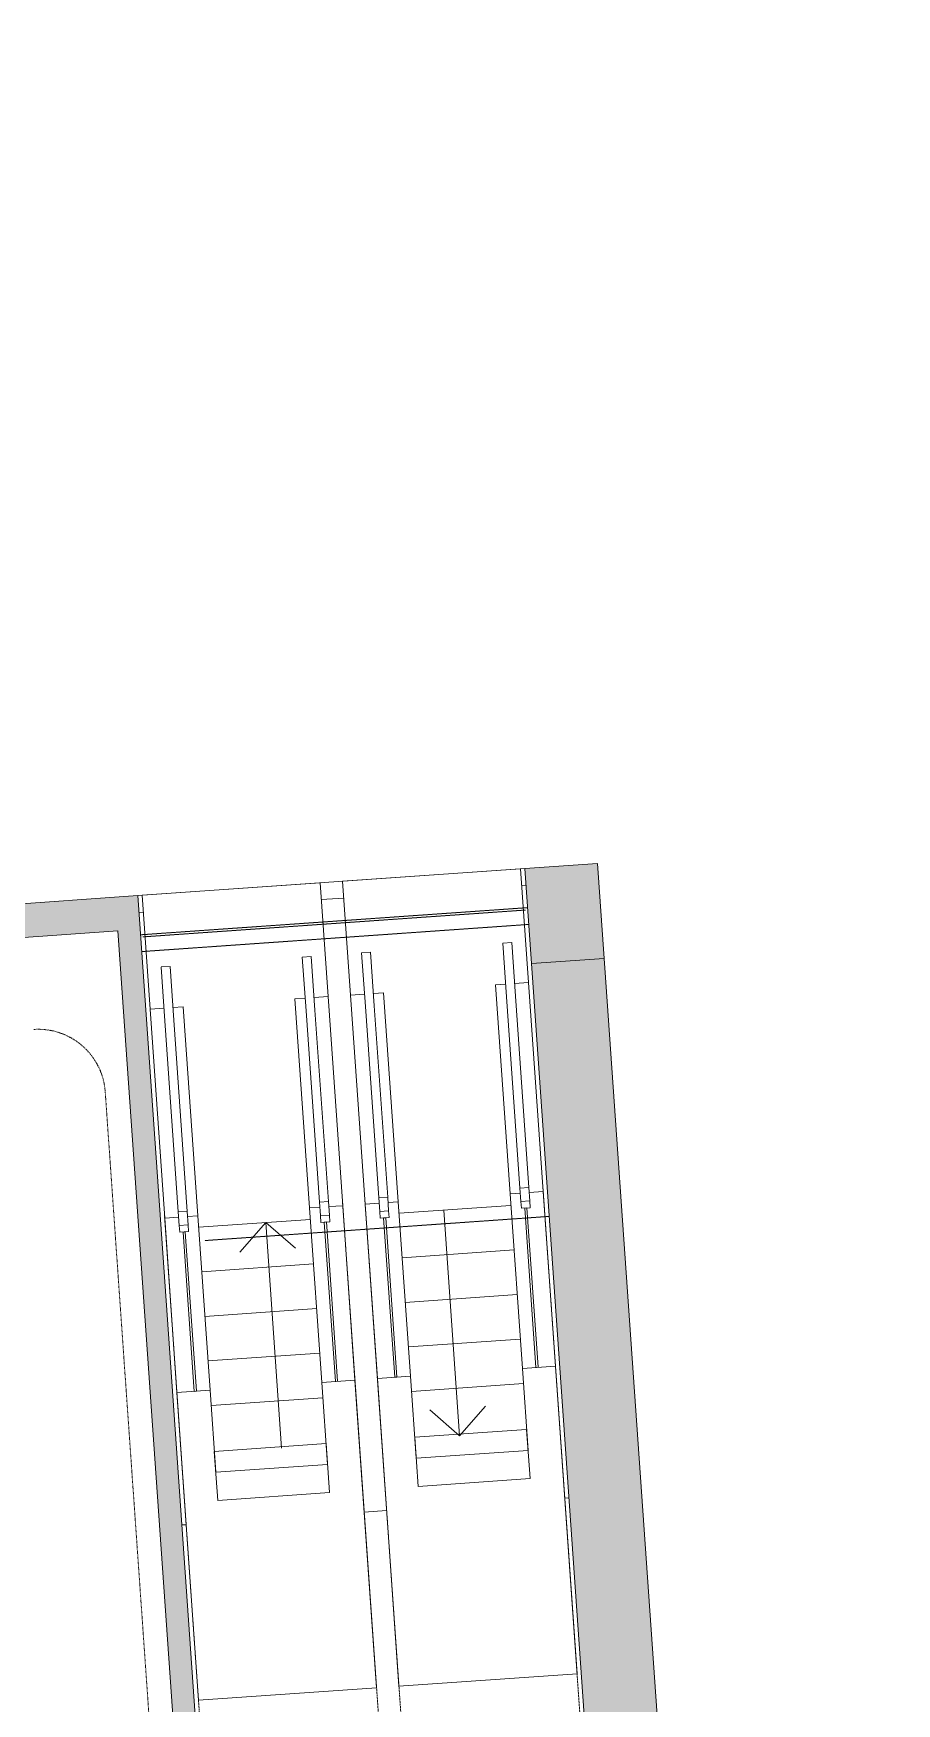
# Model space of a CAD drawing. Header units: millimetres. Extents: x 833941507 to 1669051331, y 817666127 to 1636299673.
# Drawn here: x 834421660 to 834429357, y 817978469 to 817993361 of the extents above; entities that cross this region are included whole.
import ezdxf

# ---------------------------------------------------------------- set-up
doc = ezdxf.new("R2010")
doc.units = ezdxf.units.MM
doc.header["$LTSCALE"] = 3
for name, pattern in [('3A35X-MAGP-P-MP-B02A$0$Dash 1_16_', [3.175, 1.5875, -1.5875]), ('3A35X-MAGP-P-MP-B02A$0$Hidden', [2.25, 1, -1.25]), ('3A35X-MAGP-P-MP-B02A$0$Overhead', [1.7999999999999998, 1.2, -0.6])]:
    doc.linetypes.add(name, pattern=pattern)
for name, color, linetype, lineweight in [('3A35X-MAGP-P-MP-B02A$0$A-000-M_MASS', 252, 'Continuous', 5), ('3A35X-MAGP-P-MP-B02A$0$A-010-M_LINE', 252, 'Continuous', 5), ('3A35X-MAGP-P-MP-B02A$0$A-010_MH_LINE', 252, '3A35X-MAGP-P-MP-B02A$0$Hidden', 5), ('3A35X-MAGP-P-MP-B02A$0$A-200-M_WALL_INT', 252, 'Continuous', 9), ('3A35X-MAGP-P-MP-B02A$0$A-200-M_WALL_PAT', 252, 'Continuous', 9), ('3A35X-MAGP-P-MP-B02A$0$A-230-M_FLOOR', 252, 'Continuous', 18), ('3A35X-MAGP-P-MP-B02A$0$A-770-ME_FFE_SA', 252, 'Continuous', 5), ('3A35X-MAGP-P-MP-B02A$0$A-770-MH_FFE_SA', 252, '3A35X-MAGP-P-MP-B02A$0$Overhead', 5), ('3A35X-MAGP-P-MP-B02A$0$S-280-M_COLUMN', 252, 'Continuous', 9), ('3A35X-MAGP-P-MP-B02A$0$Z-070_T_DETAIL', 252, 'Continuous', 5), ('UAJ-23FLOR-h', 251, 'Continuous', 9)]:
    doc.layers.add(name, color=color, linetype=linetype, lineweight=lineweight)
doc.layers.add('UAJ-00XREF', color=7, linetype='Continuous')

# ---------------------------------------------------------------- blocks, each defined once
blk = doc.blocks.new('GBP-LTC-LB01')
at = {"layer": 'UAJ-23FLOR-h'}
h = blk.add_hatch(dxfattribs=at)
h.set_pattern_fill('EARTH,_O', color=256, scale=180, angle=45.00000010501341)
h.set_pattern_definition([(48.99890852053534, (834576001.761157, 818046085.3420337), (-112.7268618952272, 1612.510668059984), [1143, -1143]), (48.99890852053534, (834575678.2791204, 818046366.5514973), (-112.7268618952272, 1612.510668059984), [1143, -1143]), (48.99890852053534, (834575354.7970834, 818046647.760961), (-112.7268618952272, 1612.510668059984), [1143, -1143]), (138.9989085205353, (834575340.7062259, 818046849.3247945), (-1612.510668059984, -112.7268618952272), [1143, -1143]), (138.9989085205353, (834575621.9156895, 818047172.8068315), (-1612.510668059984, -112.7268618952272), [1143, -1143]), (138.9989085205353, (834575903.1251531, 818047496.2888683), (-1612.510668059984, -112.7268618952272), [1143, -1143])])
h.paths.add_polyline_path([(834572173.0526648, 818200349.1682475), (834310583.7401848, 818182062.0839702), (834331502.2393942, 817882831.6918911), (834364939.6873164, 817885169.2259957), (834473095.7001734, 818011283.5998719), (834480533.7001572, 818020120.3998857), (834485095.050147, 818025709.5498941), (834491375.7001324, 818033618.9999057), (834497063.4001188, 818041012.999916), (834493145.8001142, 818043678.6999089), (834512788.5000582, 818074029.2499447), (834518712.4500408, 818083675.2499557), (834526231.3000174, 818096325.0999695), (834534646.0499907, 818111073.0499848), (834545955.9999523, 818131981.3000056), (834557204.5999117, 818154198.8000262), (834564039.9998856, 818168496.8000388), (834570941.1648417, 818183576.4266495), (834578367.7999997, 818200696.3)])
h.paths.add_polyline_path([(834382131.3063979, 817956469.9755309), (834418268.7298656, 817958996.0684958), (834422062.4129677, 817963855.9029621), (834428403.0430198, 817964299.3786768), (834467239.2037573, 818010695.5815835), (834466445.2064853, 818021738.794587), (834476097.7213831, 818035709.0329579), (834485267.1005058, 818048983.1978921), (834487014.8928652, 818051460.4309663), (834497268.3342452, 818067303.4232484), (834492893.3757939, 818129890.0851053), (834448056.5937514, 818126755.6608665), (834416896.5816393, 818105052.1136897), (834382061.3702741, 818080788.9948437), (834386167.4497714, 818022059.1642565), (834377588.3843737, 818021459.4669156)], flags=16)
edge = h.paths.add_edge_path(flags=16)
edge.add_line((834540292.2872467, 818142076.0699883), (834533466.3205868, 818141614.1342163))
edge.add_line((834533466.3205867, 818141614.1342163), (834523258.01233, 818143862.7104174))
edge.add_line((834523258.01233, 818143862.7104174), (834525896.867722, 818155838.9349334))
edge.add_arc((834558382.4304729, 818267025.4493066), 115835.0239163238, 237.2183980957774, 253.7131265722631, ccw=False)
edge.add_line((834495664.9154892, 818169638.2526121), (834498267.5884769, 818132356.9750829))
edge.add_line((834498267.5884771, 818132356.9750829), (834496346.4194225, 818130135.0090942))
edge.add_line((834496346.4194226, 818130135.0090942), (834492879.879452, 818129892.6713651))
edge.add_line((834492879.8794518, 818129892.6713651), (834494229.5832878, 818110587.6218635))
edge.add_line((834494229.5832882, 818110587.6218635), (834496326.133695, 818110708.3844534))
edge.add_line((834496326.1336946, 818110708.3844534), (834498420.2073777, 818080753.5549031))
edge.add_line((834498420.2073779, 818080753.5549031), (834498046.1188868, 818080727.4032354))
edge.add_line((834498046.118887, 818080727.4032354), (834498254.5151165, 818077746.3837949))
edge.add_line((834498254.5151162, 818077746.3837949), (834503061.0860548, 818078082.4001414))
edge.add_line((834503061.0860548, 818078082.4001414), (834504979.5219883, 818081212.101532))
edge.add_line((834504979.5219884, 818081212.101532), (834509429.0185915, 818088470.9260026))
edge.add_line((834509429.0185914, 818088470.9260026), (834515217.1570119, 818097913.5886871))
edge.add_line((834515217.157012, 818097913.5886871), (834526067.4346461, 818116415.5426326))
edge.add_line((834526067.4346461, 818116415.5426326), (834532489.1994565, 818127888.6839589))
edge.add_line((834532489.1994562, 818127888.6839589), (834534830.89787, 818132146.3035389))
edge.add_line((834534830.8978701, 818132146.3035389), (834540292.2872465, 818142076.0699883))
h = blk.add_hatch(dxfattribs=at)
h.set_pattern_fill('EARTH,_O', color=256, scale=180, angle=45.00000010501341)
h.set_pattern_definition([(45.00000010501341, (-1082349.699177861, 54794.90315568447), (-2.96267069188616e-06, 1616.446101792448), [1143, -1143]), (45.00000010501341, (-1082652.782822503, 55097.98679921505), (-2.96267069188616e-06, 1616.446101792448), [1143, -1143]), (45.00000010501341, (-1082955.866467144, 55401.07044274564), (-2.96267069188616e-06, 1616.446101792448), [1143, -1143]), (135.0000001050134, (-1082955.866467515, 55603.12620546969), (-1616.446101792448, -2.96267069188616e-06), [1143, -1143]), (135.0000001050134, (-1082652.782823984, 55906.20985011128), (-1616.446101792448, -2.96267069188616e-06), [1143, -1143]), (135.0000001050134, (-1082349.699180454, 56209.29349475286), (-1616.446101792448, -2.96267069188616e-06), [1143, -1143])])
h.paths.add_polyline_path([(834669469.2548146, 818015499.1701102), (834651080.8176275, 818014213.7929552), (834651091.333055, 818014066.030459), (834669479.7621983, 818015351.5226754)], flags=16)
edge = h.paths.add_edge_path()
edge.add_arc((834611763.613195, 818123015.0723449), 22001.28373588376, 94.00071865262937, 118.6886834190998)
edge.add_line((834601201.8916234, 818142315.5004095), (834593918.3367147, 818141228.3801512))
edge.add_arc((834611768.400262, 818123014.0298539), 25502.69251264854, 93.99715914630349, 134.4212748451599, ccw=False)
edge.add_line((834609990.6837641, 818148454.6872638), (834618164.3568528, 818149025.8389109))
edge.add_line((834618164.3568528, 818149025.8389109), (834618408.292444, 818145534.9100552))
edge.add_line((834618408.292444, 818145534.9100552), (834616365.4114578, 818145392.1596863))
edge.add_line((834616365.4114578, 818145392.1596863), (834616609.385029, 818141900.6873076))
edge.add_line((834616609.385029, 818141900.6873076), (834611621.5474902, 818141552.1522465))
edge.add_line((834611621.5474902, 818141552.1522465), (834611377.6128702, 818145043.0672039))
edge.add_line((834611377.6128702, 818145043.0672039), (834610228.6059371, 818144962.7428077))
h.paths.add_polyline_path([(834673232.9366938, 818197365.8783082), (834607546.4897544, 818192773.8917836), (834599172.4998745, 818174435.3001034), (834588349.0999149, 818152374.5000834), (834578621.5499489, 818133890.6500655), (834568418.2999822, 818115665.3000468), (834556456.700019, 818095618.300025), (834546606.4000474, 818080041.600007), (834532219.3000866, 818058623.7499806), (834523692.1501086, 818046595.7499651), (834515683.5001286, 818035708.4999502), (834508244.2001468, 818025929.8999366), (834500656.3001646, 818016266.0999228), (834489786.8001888, 818002934.0999027), (834483448.3002025, 817995421.2998908), (834478637.6002128, 817989841.6998823), (834458453.7502539, 817967379.2998452), (834441506.4997879, 817949096.357832), (834383075.7479855, 817886437.0757562), (834482026.687943, 817893354.5055006), (834551919.0356153, 817920008.6018127), (834634905.1297382, 817930637.1330649), (834634022.9972101, 817939309.3515325), (834633770.0685325, 817941795.8857912), (834633577.6912351, 817943687.0236263), (834508697.0405153, 817930983.6118022), (834507053.464672, 817930191.4384525), (834506409.4608335, 817939426.9553951), (834507656.9383341, 817945566.7269546), (834503417.0808368, 818006767.0327235), (834503064.3680854, 818011762.6720035), (834514052.9096247, 818025791.9353799), (834520784.6504849, 818034889.3491884), (834526318.8615147, 818042436.9444461), (834532381.6860782, 818050705.6283545), (834536345.7196504, 818056472.6778568), (834542258.4127678, 818065225.6191521), (834550405.86193, 818077286.9078631), (834561578.9964366, 818095001.9633045), (834574522.6610527, 818117080.0346472), (834587768.8781933, 818140310.2095475), (834609774.1305691, 818143594.9757913), (834610001.9653326, 818140335.8947712), (834634252.5395212, 818142031.4686226), (834636806.8958616, 818105492.469254), (834642791.4816118, 818105913.7478601), (834646278.5594581, 818056032.5832597), (834640293.170484, 818055614.1586573), (834643382.3380679, 818011424.9081372), (834641138.4146172, 818011267.9554363), (834645775.7848747, 817944927.8676329), (834639048.3570181, 817944243.5239328), (834640362.1165634, 817931328.1108725), (834651070.3910474, 817932706.91456), (834650587.6677916, 817936476.1291044), (834685105.7378002, 817940896.8578628), (834685588.4610578, 817937127.6433052), (834691373.7890701, 817937868.5701854)])
blk = doc.blocks.new('3A35X-MAGP-P-MP-B02A')
at = {"layer": '3A35X-MAGP-P-MP-B02A$0$A-200-M_WALL_PAT'}
for points in [[(43002.04472696781, 63131.1730479002), (43390.37806081772, 63131.1730479002), (43390.37806081772, 63431.1730479002), (42225.3780618906, 63431.17304778099), (42225.37806200981, 63131.1730479002), (42578.31923723221, 63131.1730479002)], [(43190.37806081772, 53741.1730479002), (43390.37806081772, 53741.17304778099), (43390.37806081772, 63131.1730479002), (43190.37806069851, 63131.1730479002), (43190.37806081772, 54391.1730479002)], [(47500.37806069851, 52931.17304909229), (47500.37806069851, 62581.17304801941), (46850.3780618906, 62581.17304801941), (46850.37806200981, 52931.17304897308), (47279.68169808388, 52931.17304909229)]]:
    blk.add_hatch(color=256, dxfattribs=at).paths.add_polyline_path(points, flags=0)
at = {"layer": '3A35X-MAGP-P-MP-B02A$0$S-280-M_COLUMN', "lineweight": 5}
blk.add_hatch(color=256, dxfattribs=at).paths.add_polyline_path([(47000.3780618906, 62581.17304909229), (47500.37806069851, 62581.17304897308), (47500.37805962563, 63431.17304778099), (46850.3780618906, 63431.1730479002), (46850.37806200981, 62581.17304909229)], flags=0)
at = {"layer": '3A35X-MAGP-P-MP-B02A$0$A-000-M_MASS'}
for p, q in [((44724.37806081772, 60443.60898327827), (43724.37806069851, 60443.60898339748)), ((46516.37806081772, 60443.60898327827), (45516.37806069851, 60443.60898327827)), ((44724.37806081772, 60045.23729753494), (43724.37806081772, 60045.23729753494)), ((46516.37806081772, 60045.23729765415), (45516.37806081772, 60045.23729753494)), ((44724.37806081772, 59646.86561179161), (43724.37806069851, 59646.86561191082)), ((46516.37806081772, 59646.86561179161), (45516.37806081772, 59646.86561179161)), ((44724.37806093693, 59248.49392604828), (43724.37806081772, 59248.49392592907)), ((46516.37806081772, 59248.49392604828), (45516.37806081772, 59248.49392604828)), ((44724.37806081772, 58850.12224030495), (43724.37806081772, 58850.12224030495)), ((46516.37806069851, 58850.12224030495), (45516.37806069851, 58850.12224030495))]:
    blk.add_line(p, q, dxfattribs=at)
at = {"layer": '3A35X-MAGP-P-MP-B02A$0$A-000-M_MASS', "lineweight": 18}
for p, q in [((43724.37806093693, 58001.85318362713), (43724.37806093693, 58440.75232684612)), ((43724.37806093693, 58440.75232684612), (44724.37806081772, 58440.75232684612)), ((44724.37806081772, 58440.75232684612), (44724.37806081772, 58001.85318374634)), ((45516.37806081772, 58001.85318362713), (45516.37806081772, 58440.75232672691)), ((45516.37806081772, 58440.75232672691), (46516.37806069851, 58440.75232684612)), ((46516.37806069851, 58440.75232684612), (46516.37806069851, 58001.85318374634)), ((43724.37806093693, 58001.85318362713), (44724.37806081772, 58001.85318374634)), ((45516.37806081772, 58001.85318362713), (46516.37806069851, 58001.85318374634))]:
    blk.add_line(p, q, dxfattribs=at)
at = {"layer": '3A35X-MAGP-P-MP-B02A$0$A-010-M_LINE', "linetype": '3A35X-MAGP-P-MP-B02A$0$Overhead'}
blk.add_line((46850.37806081772, 60321.46810698509), (43770.37806081772, 60321.46810698509), dxfattribs=at)
at = {"layer": '3A35X-MAGP-P-MP-B02A$0$A-010-M_LINE'}
for p, q in [((44076.78213346004, 60196.01305603981), (44324.37806081772, 60443.60898327827)), ((44324.37806081772, 60443.60898327827), (44324.37806081772, 58426.49422752857)), ((44571.97398805618, 60196.01305603981), (44324.37806081772, 60443.60898327827)), ((45916.37806081772, 60443.60898327827), (45916.37806081772, 58426.49422740936)), ((45668.78213346004, 58674.09015476704), (45916.37806081772, 58426.49422740936)), ((46163.97398805618, 58674.09015476704), (45916.37806081772, 58426.49422740936))]:
    blk.add_line(p, q, dxfattribs=at)
at = {"layer": '3A35X-MAGP-P-MP-B02A$0$A-010_MH_LINE'}
for p, q in [((43428.37806081772, 60582.17304778099), (43428.37806081772, 47867.25296008587)), ((45020.37806069851, 60582.1730479002), (45020.37806069851, 47867.25296020508)), ((45220.37806069851, 60582.1730479002), (45220.37806081772, 47867.25296020508)), ((46812.37806081772, 60582.1730479002), (46812.37806081772, 47867.25296020508))]:
    blk.add_line(p, q, dxfattribs=at)
at = {"layer": '3A35X-MAGP-P-MP-B02A$0$A-200-M_WALL_INT'}
for p, q in [((43390.37806081772, 63431.1730479002), (39169.3780618906, 63431.1730479002)), ((43390.37806081772, 53941.17304778099), (43390.37806081772, 63431.1730479002)), ((42225.37806200981, 63131.1730479002), (43190.37806069851, 63131.1730479002)), ((43190.37806069851, 63131.1730479002), (43190.37806081772, 53741.1730479002)), ((47500.37806081772, 62581.17304801941), (46850.37806069851, 62581.1730479002)), ((46850.37806069851, 62581.1730479002), (46850.37806069851, 54741.1730479002)), ((47500.37806081772, 52931.1730479002), (47500.37806081772, 62581.17304801941))]:
    blk.add_line(p, q, dxfattribs=at)
at = {"layer": '3A35X-MAGP-P-MP-B02A$0$A-230-M_FLOOR'}
for p, q in [((43390.37806081772, 63431.1730479002), (46850.3780618906, 63431.1730479002)), ((43390.3780618906, 63281.17304897308), (43428.37806081772, 63281.17304897308)), ((45020.37806081772, 63281.17304909229), (45220.37806081772, 63281.17304897308)), ((46812.37806081772, 63281.17304909229), (46850.37806200981, 63281.17304897308)), ((43428.37806081772, 57806.17304909229), (43390.37806200981, 57806.17304909229)), ((45220.37806081772, 57806.17304909229), (45020.37806093693, 57806.17304897308)), ((46850.37806200981, 57806.17304897308), (46812.37806081772, 57806.17304909229))]:
    blk.add_line(p, q, dxfattribs=at)
at = {"layer": '3A35X-MAGP-P-MP-B02A$0$A-770-ME_FFE_SA'}
for p, q in [((43428.37806093693, 62414.17304778099), (43428.37806081772, 63432.1730479002)), ((45020.37806081772, 63432.1730479002), (43428.37806081772, 63432.1730479002)), ((45020.37806081772, 63432.1730479002), (45020.37806069851, 62414.1730479002)), ((45220.37806081772, 62414.1730479002), (45220.37806069851, 63432.1730479002)), ((46812.37806081772, 63432.17304801941), (45220.37806069851, 63432.1730479002)), ((46812.37806081772, 63432.17304801941), (46812.37806081772, 62414.17304778099)), ((43633.37806069851, 62782.1730479002), (43553.37806069851, 62782.1730479002)), ((43553.37806069851, 62302.1730479002), (43553.37806081772, 62781.88255381584)), ((43633.37806081772, 62781.88255381584), (43633.37806081772, 62302.17304778099)), ((44895.37806081772, 62782.17304778099), (44815.37806081772, 62782.17304778099)), ((44815.37806081772, 62302.17304778099), (44815.37806081772, 62781.88255393505)), ((44895.37806081772, 62781.88255381584), (44895.37806069851, 62302.17304801941)), ((45425.37806069851, 62782.17304778099), (45345.37806081772, 62782.1730479002)), ((45345.37806081772, 62302.17304778099), (45345.37806069851, 62781.88255381584)), ((45425.37806081772, 62781.88255381584), (45425.37806081772, 62302.1730479002)), ((46687.37806081772, 62782.1730479002), (46607.37806081772, 62782.17304778099)), ((46607.37806081772, 62302.1730479002), (46607.37806081772, 62781.88255393505)), ((46687.37806069851, 62781.88255393505), (46687.37806081772, 62302.1730479002)), ((43428.37806081772, 60545.76288640499), (43428.37806093693, 62414.17304778099)), ((43553.37806081772, 62414.1730479002), (43428.37806093693, 62414.17304778099)), ((43724.37806069851, 62414.17304801941), (43633.37806081772, 62414.1730479002)), ((43724.37806069851, 62414.17304801941), (43724.37806069851, 60545.76288628578)), ((44724.37806081772, 60545.76288628578), (44724.37806081772, 62414.1730479002)), ((44815.37806069851, 62414.1730479002), (44724.37806081772, 62414.1730479002)), ((45020.37806069851, 62414.1730479002), (44895.37806081772, 62414.17304778099)), ((45020.37806069851, 62414.1730479002), (45020.37806081772, 60545.76288628578)), ((45220.37806069851, 60545.76288640499), (45220.37806081772, 62414.1730479002)), ((45345.37806081772, 62414.1730479002), (45220.37806081772, 62414.1730479002)), ((45516.37806081772, 62414.17304801941), (45425.37806081772, 62414.1730479002)), ((45516.37806081772, 62414.17304801941), (45516.37806081772, 60545.76288640499)), ((46516.37806069851, 60545.76288628578), (46516.37806081772, 62414.17304801941)), ((46607.37806081772, 62414.17304778099), (46516.37806081772, 62414.17304801941)), ((46812.37806081772, 62414.17304778099), (46687.37806069851, 62414.17304778099)), ((46812.37806081772, 62414.17304778099), (46812.37806081772, 60545.76288628578)), ((43553.37806069851, 60592.16071605682), (43553.37806069851, 62302.1730479002)), ((43633.37806081772, 62302.17304778099), (43633.37806069851, 60592.16071605682)), ((44815.37806081772, 60592.16071617603), (44815.37806081772, 62302.17304778099)), ((44895.37806069851, 62302.17304801941), (44895.37806081772, 60592.16071605682)), ((45345.37806081772, 60592.16071605682), (45345.37806081772, 62302.17304778099)), ((45425.37806081772, 62302.1730479002), (45425.37806081772, 60592.16071605682)), ((46607.37806081772, 60592.16071605682), (46607.37806081772, 62302.1730479002)), ((46687.37806081772, 62302.1730479002), (46687.37806081772, 60592.16071617603)), ((43428.37806069851, 58986.91715955734), (43428.37806081772, 60545.76288640499)), ((43553.37806081772, 60545.76288628578), (43428.37806081772, 60545.76288640499)), ((43553.37806069851, 60592.16071605682), (43633.37806069851, 60592.16071605682)), ((43553.37806093693, 60470.91715955734), (43553.37806069851, 60592.16071605682)), ((43553.37806081772, 60410.91715955734), (43553.37806093693, 60470.91715955734)), ((43633.37806081772, 60470.91715943813), (43553.37806093693, 60470.91715955734)), ((43633.37806069851, 60592.16071605682), (43633.37806081772, 60470.91715943813)), ((43724.37806069851, 60545.76288628578), (43633.37806069851, 60545.7628865242)), ((43633.37806081772, 60470.91715943813), (43633.37806081772, 60410.91715955734)), ((43724.37806069851, 60545.76288628578), (43724.37806081772, 58986.91715955734)), ((44724.37806081772, 58986.91715955734), (44724.37806081772, 60545.76288628578)), ((44815.37806081772, 60545.76288640499), (44724.37806081772, 60545.76288628578)), ((44815.37806081772, 60592.16071617603), (44895.37806081772, 60592.16071605682)), ((44815.37806069851, 60470.91715943813), (44815.37806081772, 60592.16071617603)), ((44815.37806069851, 60410.91715955734), (44815.37806069851, 60470.91715943813)), ((44895.37806081772, 60470.91715967655), (44815.37806069851, 60470.91715943813)), ((44895.37806081772, 60592.16071605682), (44895.37806081772, 60470.91715967655)), ((45020.37806081772, 60545.76288628578), (44895.37806081772, 60545.76288640499)), ((44895.37806081772, 60470.91715967655), (44895.37806081772, 60410.91715943813)), ((45020.37806081772, 60545.76288628578), (45020.37806081772, 58986.91715955734)), ((45220.37806081772, 58986.91715967655), (45220.37806069851, 60545.76288640499)), ((45345.37806069851, 60545.76288640499), (45220.37806069851, 60545.76288640499)), ((45345.37806081772, 60592.16071605682), (45425.37806081772, 60592.16071605682)), ((45345.37806081772, 60470.91715955734), (45345.37806081772, 60592.16071605682)), ((45345.37806069851, 60410.91715955734), (45345.37806081772, 60470.91715955734)), ((45425.37806069851, 60470.91715955734), (45345.37806081772, 60470.91715955734)), ((45425.37806081772, 60592.16071605682), (45425.37806069851, 60470.91715955734)), ((45516.37806081772, 60545.76288640499), (45425.37806081772, 60545.76288640499)), ((45425.37806069851, 60470.91715955734), (45425.37806093693, 60410.91715955734)), ((45516.37806081772, 60545.76288640499), (45516.37806069851, 58986.91715955734)), ((46516.37806069851, 58986.91715943813), (46516.37806069851, 60545.76288628578)), ((46607.37806069851, 60545.76288640499), (46516.37806069851, 60545.76288628578)), ((46607.37806081772, 60592.16071605682), (46687.37806081772, 60592.16071617603)), ((46607.37806081772, 60470.91715955734), (46607.37806081772, 60592.16071605682)), ((46607.37806081772, 60410.91715943813), (46607.37806081772, 60470.91715955734)), ((46687.37806069851, 60470.91715967655), (46607.37806081772, 60470.91715955734)), ((46687.37806081772, 60592.16071617603), (46687.37806069851, 60470.91715967655)), ((46812.37806081772, 60545.76288628578), (46687.37806081772, 60545.76288640499)), ((46687.37806069851, 60470.91715967655), (46687.37806069851, 60410.91715955734)), ((46812.37806081772, 60545.76288628578), (46812.37806069851, 58986.91715955734)), ((43553.37806081772, 60410.91715955734), (43633.37806081772, 60410.91715955734)), ((43583.37806081772, 58986.91715955734), (43583.37806081772, 60410.91715955734)), ((43583.37806081772, 60410.91715955734), (43603.37806081772, 60410.91715955734)), ((43603.37806081772, 60410.91715955734), (43603.37806093693, 58986.91715955734)), ((44815.37806069851, 60410.91715955734), (44895.37806081772, 60410.91715943813)), ((44845.37806069851, 58986.91715955734), (44845.37806081772, 60410.91715955734)), ((44845.37806081772, 60410.91715955734), (44865.37806069851, 60410.91715955734)), ((44865.37806069851, 60410.91715955734), (44865.37806069851, 58986.91715955734)), ((45345.37806069851, 60410.91715955734), (45425.37806093693, 60410.91715955734)), ((45375.37806081772, 58986.91715955734), (45375.37806093693, 60410.91715943813)), ((45375.37806093693, 60410.91715943813), (45395.37806069851, 60410.91715955734)), ((45395.37806069851, 60410.91715955734), (45395.37806081772, 58986.91715955734)), ((46607.37806081772, 60410.91715943813), (46687.37806069851, 60410.91715955734)), ((46637.37806069851, 58986.91715967655), (46637.37806069851, 60410.91715955734)), ((46637.37806069851, 60410.91715955734), (46657.37806081772, 60410.91715955734)), ((46657.37806081772, 60410.91715955734), (46657.37806081772, 58986.91715955734)), ((43428.37806069851, 58986.91715955734), (43428.37806081772, 56236.91715955734)), ((43428.37806069851, 58986.91715955734), (43724.37806081772, 58986.91715955734)), ((43583.37806081772, 58986.91715955734), (43603.37806093693, 58986.91715955734)), ((43724.37806081772, 58986.91715955734), (43724.37806069851, 58253.28914666176)), ((44724.37806081772, 58986.91715955734), (44724.37806081772, 58253.28914678097)), ((45020.37806081772, 58986.91715955734), (44724.37806081772, 58986.91715955734)), ((44845.37806069851, 58986.91715955734), (44865.37806069851, 58986.91715955734)), ((45020.37806081772, 56236.91715967655), (45020.37806081772, 58986.91715955734)), ((45220.37806081772, 58986.91715967655), (45220.37806081772, 56236.91715955734)), ((45220.37806081772, 58986.91715967655), (45516.37806069851, 58986.91715955734)), ((45375.37806081772, 58986.91715955734), (45395.37806081772, 58986.91715955734)), ((45516.37806069851, 58986.91715955734), (45516.37806069851, 58253.28914666176)), ((46516.37806069851, 58986.91715943813), (46516.37806081772, 58253.28914666176)), ((46812.37806069851, 58986.91715955734), (46516.37806069851, 58986.91715943813)), ((46637.37806069851, 58986.91715967655), (46657.37806081772, 58986.91715955734)), ((46812.37806081772, 56236.91715955734), (46812.37806069851, 58986.91715955734)), ((43724.37806069851, 58253.28914666176), (44724.37806081772, 58253.28914678097)), ((45516.37806069851, 58253.28914666176), (46516.37806081772, 58253.28914666176)), ((43428.37806081772, 56236.91715955734), (45020.37806081772, 56236.91715967655)), ((45220.37806081772, 56236.91715955734), (46812.37806081772, 56236.91715955734))]:
    blk.add_line(p, q, dxfattribs=at)
at = {"layer": '3A35X-MAGP-P-MP-B02A$0$A-770-MH_FFE_SA'}
for p, q in [((46850.37806069851, 63081.17304897308), (43390.37806081772, 63081.17304909229)), ((46830.37806081772, 63061.17304897308), (43410.37806069851, 63061.17304897308)), ((43390.37806081772, 62931.17304897308), (46850.37806069851, 62931.17304909229))]:
    blk.add_line(p, q, dxfattribs=at)
at = {"layer": '3A35X-MAGP-P-MP-B02A$0$S-280-M_COLUMN', "lineweight": 13}
for p, q in [((46850.3780618906, 63431.17304909229), (46850.37806200981, 62581.17304909229)), ((47500.37806200981, 63431.17304897308), (46850.3780618906, 63431.17304909229)), ((47500.37806200981, 62581.17304897308), (47500.37806200981, 63431.17304897308)), ((46850.37806200981, 62581.17304909229), (47500.37806200981, 62581.17304897308))]:
    blk.add_line(p, q, dxfattribs=at)
at = {"layer": '3A35X-MAGP-P-MP-B02A$0$Z-070_T_DETAIL', "linetype": '3A35X-MAGP-P-MP-B02A$0$Dash 1_16_', "lineweight": 20}
blk.add_line((42978.3780618906, 61706.17304909229), (42978.37806200981, 54116.02662706375), dxfattribs=at)
blk.add_arc((42378.37806200981, 61706.17304897308), 600, 0, 90, dxfattribs=at)

msp = doc.modelspace()

# ---------------------------------------------------------------- block references
msp.add_blockref('GBP-LTC-LB01', (0, 0))
at = {"layer": 'UAJ-00XREF', "rotation": 4.012827991232881}
msp.add_blockref('3A35X-MAGP-P-MP-B02A', (834383745.6989453, 817919361.0869498), dxfattribs=at)

doc.saveas('drawing.dxf')
